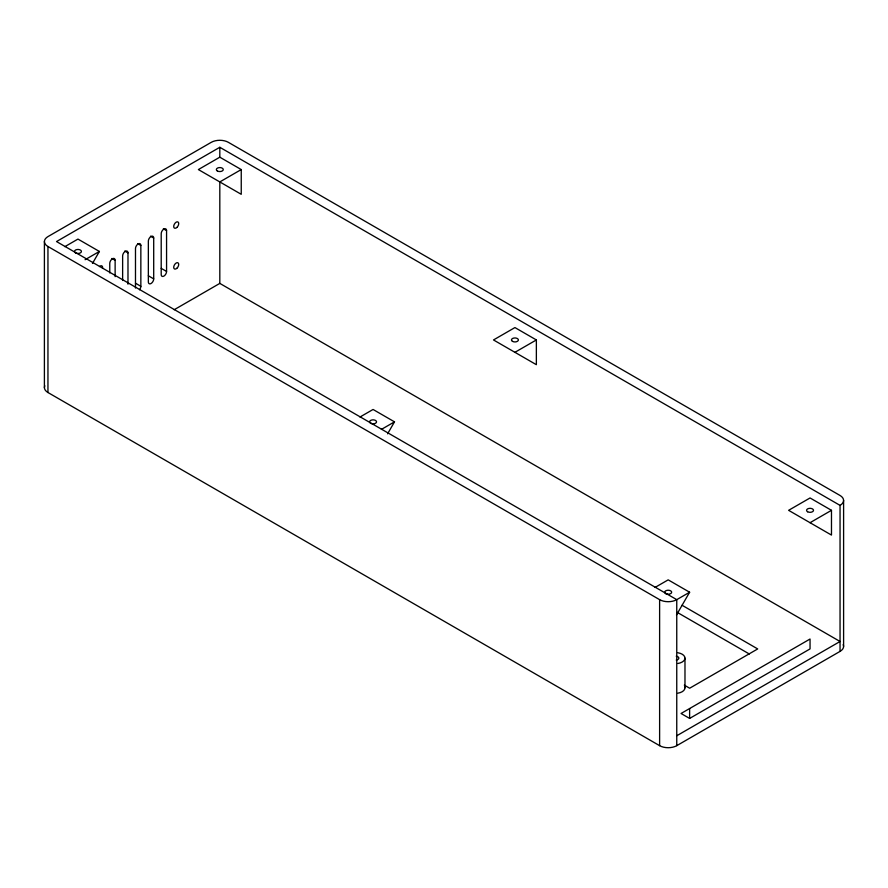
<?xml version="1.0" encoding="UTF-8"?>
<svg xmlns="http://www.w3.org/2000/svg" width="888" height="888" viewBox="0 0 888 888"><rect width="100%" height="100%" fill="white"/><g stroke="black" fill="none" stroke-linecap="round" stroke-linejoin="round"><path stroke-width="1.33" d="M92.474 263.436L99.389 251.459L77.955 239.083L64.857 246.653M387.59 433.821L394.505 421.844L373.071 409.468L359.973 417.027M676.478 614.984L689.621 592.229L668.187 579.853L655.089 587.412M676.756 745.665L840.048 651.392L840.048 505.383L219.813 147.286L56.521 241.558L676.756 599.655L676.756 745.665A12.121 7.004 0 0 1 659.618 745.665L47.952 392.518A12.121 7.004 0 0 1 44.811 385.758M219.813 157.187L198.379 169.564L241.247 194.306L241.247 169.564L219.813 157.187L219.813 147.286M85.104 259.707L99.389 251.459M241.247 169.564L219.813 181.929L219.813 283.394L840.048 641.491L676.756 735.764M174.192 309.734L219.813 283.394M381.407 429.404L394.505 421.844M514.929 352.314L536.363 339.949L536.363 364.691L493.495 339.949L514.929 327.572L536.363 339.949M676.523 599.789L689.621 592.229M810.045 522.699L831.479 510.323L831.479 535.076L788.611 510.323L810.045 497.957L831.479 510.323M689.621 718.436L810.045 648.917L810.045 639.016L681.052 713.486L689.621 718.436L689.621 708.546M163.348 228.76L166.567 230.614L166.567 271.451A3.785 2.187 -60 0 1 163.892 276.09A3.785 2.187 -60 0 1 161.205 274.547L161.205 233.711A3.785 2.187 -60 0 1 163.892 229.071A3.785 2.187 -60 0 1 166.567 230.614M150.494 236.186L153.702 238.04L153.702 278.876A3.785 2.187 -60 0 1 151.027 283.516A3.785 2.187 -60 0 1 148.352 281.973L148.352 241.136A3.785 2.187 -60 0 1 151.027 236.497A3.785 2.187 -60 0 1 153.702 238.04M137.629 243.612L140.848 245.465L140.848 286.302A3.785 2.187 -60 0 1 139.505 289.754M161.205 268.354L166.567 271.451M124.775 251.038L127.983 252.891L127.983 284.193M148.352 275.779L153.702 278.876M111.91 258.464L115.129 260.317L115.129 276.645M135.487 283.205L140.848 286.302M682.084 605.272L757.708 648.939L689.665 688.222L684.304 685.125M840.048 505.383A12.121 7.004 0 0 0 840.048 495.482L228.383 142.335A12.121 7.004 0 0 0 211.244 142.335L47.952 236.608A12.121 7.004 0 0 0 47.952 246.509L659.618 599.655A12.121 7.004 0 0 0 676.756 599.655M677.289 612.409L749.306 653.99M843.6 500.432L843.6 646.442M677.844 652.758A9.624 5.561 0 0 1 684.981 658.13L684.981 687.823M659.618 599.655L659.618 745.665M135.487 288.034L135.487 248.562A3.785 2.187 -60 0 1 138.173 243.923A3.785 2.187 -60 0 1 140.848 245.465M122.633 280.486L122.633 255.988A3.785 2.187 -60 0 1 125.308 251.348A3.785 2.187 -60 0 1 127.983 252.891M109.768 272.938L109.768 263.403A3.785 2.187 -60 0 1 112.454 258.763A3.785 2.187 -60 0 1 115.129 260.317M47.952 246.509L47.952 392.518M44.4 241.558L44.4 387.568M684.648 686.38A9.624 5.561 0 0 1 677.844 693.184M684.981 658.13A9.624 5.561 0 0 1 677.844 663.491M843.189 644.621A12.121 7.004 0 0 1 840.048 651.392M676.256 656.188A3.463 1.998 0 0 1 678.821 658.13A3.463 1.998 0 0 1 676.256 660.062M99.478 266.555A3.541 2.042 -60 0 1 102.542 268.331M176.856 268.298A3.541 2.042 -60 0 0 177.977 262.815A3.541 2.042 -60 0 0 173.793 266.533A3.541 2.042 -60 0 0 176.856 268.298M176.856 227.472A3.541 2.042 -60 0 0 177.977 221.978A3.541 2.042 -60 0 0 173.793 225.696A3.541 2.042 -60 0 0 176.856 227.472M370.618 423.254A3.463 1.998 0 0 0 376.423 422.366A3.463 1.998 0 0 0 372.172 419.913A3.463 1.998 0 0 0 370.618 423.254M807.592 511.743A3.463 1.998 0 0 0 813.386 510.844A3.463 1.998 0 0 0 809.146 508.391A3.463 1.998 0 0 0 807.592 511.743M75.502 252.88A3.463 1.998 0 0 0 81.296 251.981A3.463 1.998 0 0 0 77.056 249.528A3.463 1.998 0 0 0 75.502 252.88M665.734 593.639A3.463 1.998 0 0 0 671.539 592.751A3.463 1.998 0 0 0 667.288 590.298A3.463 1.998 0 0 0 665.734 593.639M512.476 341.358A3.463 1.998 0 0 0 518.27 340.459A3.463 1.998 0 0 0 514.03 338.017A3.463 1.998 0 0 0 512.476 341.358M217.36 170.973A3.463 1.998 0 0 0 223.154 170.074A3.463 1.998 0 0 0 218.914 167.632A3.463 1.998 0 0 0 217.36 170.973"/></g></svg>
